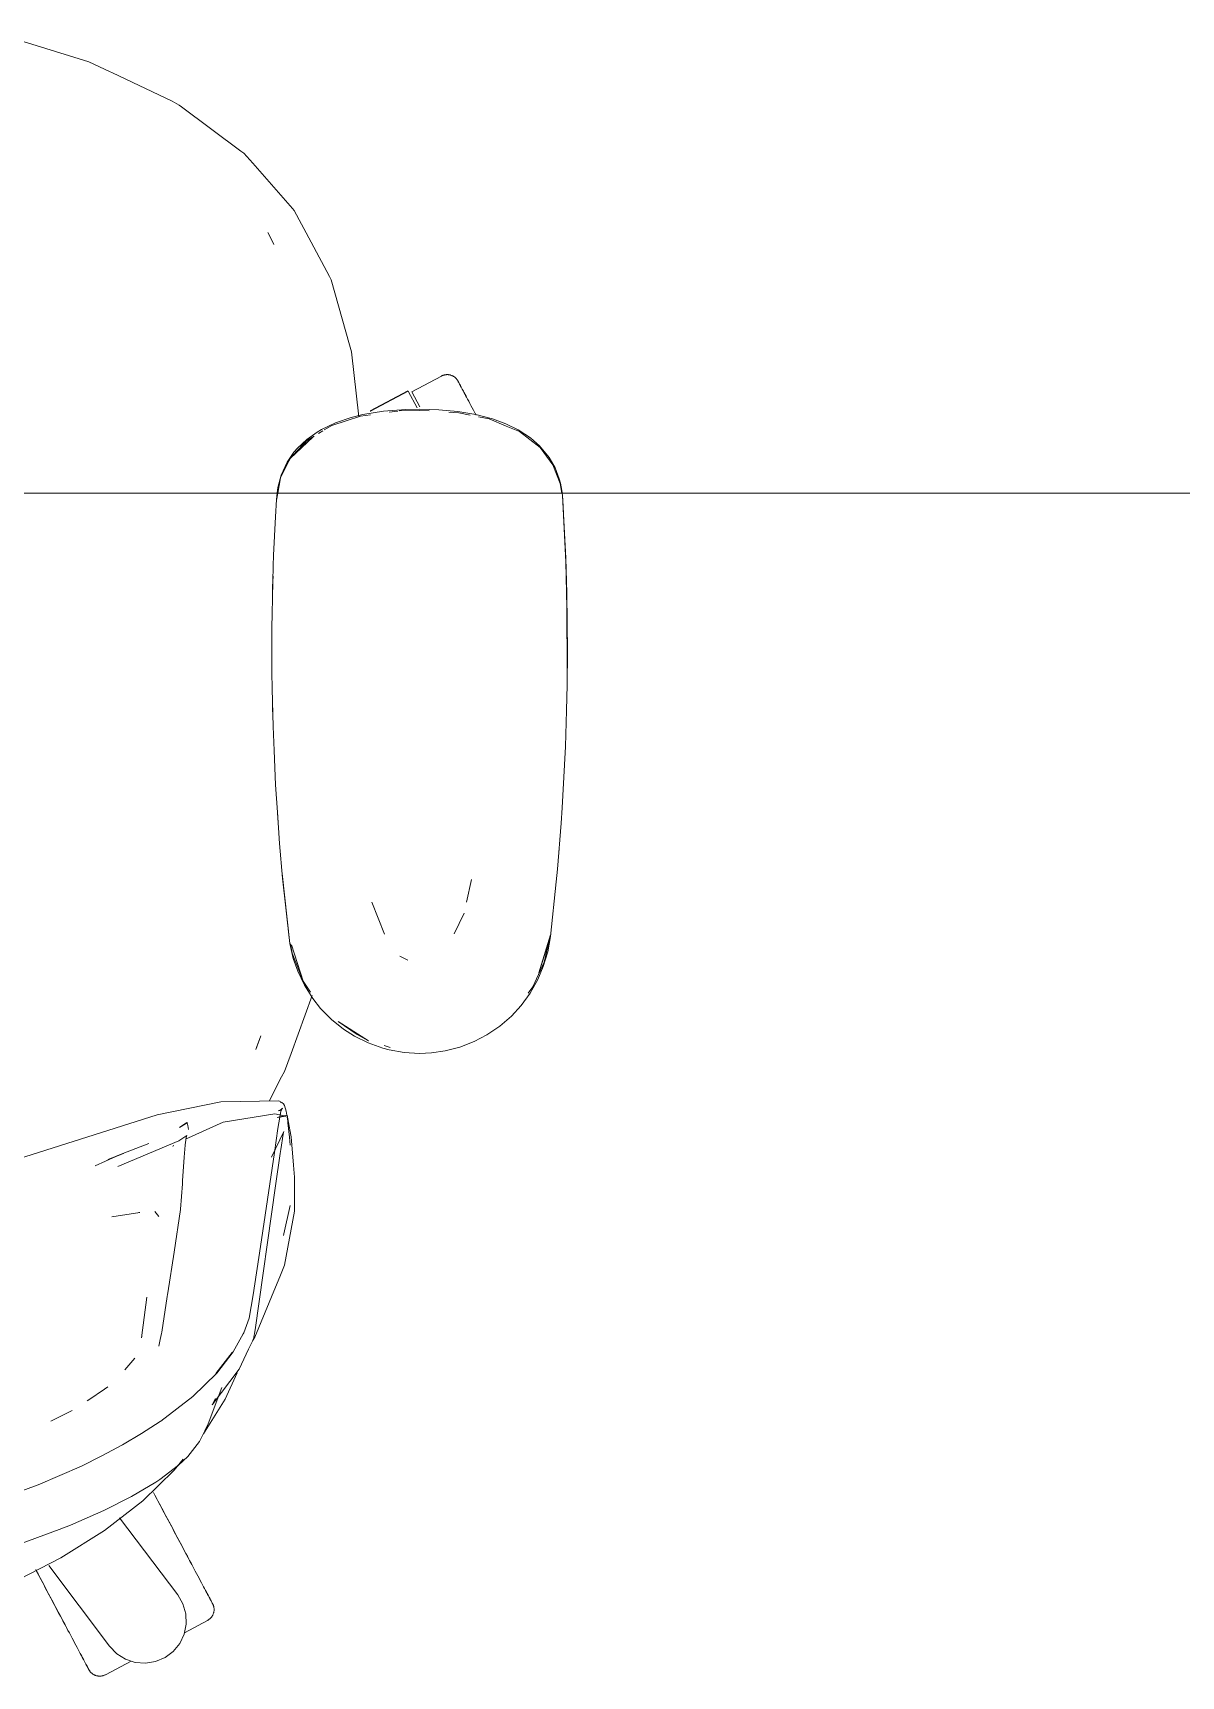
# Model space of a CAD drawing. Header units: millimetres. Extents: x 155927 to 326028, y -36033 to 97293.
# Drawn here: x 229848 to 230224, y 24748 to 25287 of the extents above; entities that cross this region are included whole.
import ezdxf

# ---------------------------------------------------------------- set-up
doc = ezdxf.new("R2010")
doc.units = ezdxf.units.MM
doc.header["$MEASUREMENT"] = 0
doc.layers.add('G-IMPT', color=8, linetype='CONTINUOUS', lineweight=9)
doc.layers.add('I-FURN', color=8, linetype='CONTINUOUS', lineweight=9)

msp = doc.modelspace()

# ---------------------------------------------------------------- linework, layer by layer
at = {"layer": 'G-IMPT'}
for p, q in [((229848.76, 25282.44), (229835.15, 25286.64)), ((229866.03, 25277.12), (229848.76, 25282.44)), ((229866.03, 25277.12), (229872.8, 25273.93)), ((229873.71, 25273.5), (229872.8, 25273.93)), ((229893.36, 25264.23), (229873.71, 25273.5)), ((229893.36, 25264.23), (229894.07, 25263.81)), ((229895.64, 25262.87), (229894.07, 25263.81)), ((229896.41, 25262.41), (229895.64, 25262.87)), ((229896.41, 25262.41), (229915.91, 25247.84)), ((229915.91, 25247.84), (229916.88, 25247.12)), ((229919.75, 25243.86), (229916.88, 25247.12)), ((229919.75, 25243.86), (229932.77, 25229.07)), ((229932.77, 25229.07), (229933.35, 25228.4)), ((229938.94, 25217.97), (229933.35, 25228.4)), ((229924.74, 25221.1), (229926.7, 25217.21)), ((229924.74, 25221.1), (229925.92, 25218.81)), ((229925.92, 25218.81), (229926.7, 25217.21)), ((229944.95, 25206.73), (229938.94, 25217.97)), ((229945.54, 25205.62), (229944.95, 25206.73)), ((229951.55, 25184.27), (229945.54, 25205.62)), ((229951.55, 25184.27), (229952.19, 25182.01)), ((229954.6, 25160.73), (229952.19, 25182.01)), ((229946.93, 25158.69), (229942.3, 25156.48)), ((229955.11, 25160.85), (229945.71, 25157.82)), ((229952.02, 25160.43), (229946.93, 25158.69)), ((229952.02, 25160.43), (229955.95, 25161.4)), ((229958.4, 25161.32), (229955.11, 25160.85)), ((229955.95, 25161.4), (229962.71, 25162.52)), ((229970.02, 25163.1), (229962.71, 25162.52)), ((229967.37, 25162.58), (229964.58, 25162.19)), ((229967.86, 25162.6), (229974.53, 25162.81)), ((229970.02, 25163.1), (229974.53, 25163.19)), ((229974.53, 25163.19), (229980.87, 25163.01)), ((229977.64, 25162.62), (229974.53, 25162.81)), ((229987.02, 25162.44), (229980.87, 25163.01)), ((229987.36, 25162.03), (229984.15, 25162.22)), ((229987.02, 25162.44), (229992.95, 25161.44)), ((229991.11, 25161.26), (229987.36, 25162.03)), ((229998.43, 25160.01), (229992.95, 25161.44)), ((229997.32, 25159.99), (229993.85, 25160.69)), ((229997.32, 25159.99), (230002.94, 25157.66)), ((229998.43, 25160.01), (230002.77, 25158.43)), ((230006.84, 25156.44), (230002.77, 25158.43)), ((229939.5, 25154.06), (229932.11, 25147.15)), ((229937.41, 25152.86), (229932.11, 25147.15)), ((229934.42, 25150.37), (229937.47, 25153.23)), ((229939.97, 25154.39), (229937.41, 25152.86)), ((229937.47, 25153.23), (229940.92, 25155.68)), ((229939.5, 25154.06), (229938.03, 25152.78)), ((229942.3, 25156.48), (229940.92, 25155.68)), ((229942.79, 25156.08), (229941.35, 25155.22)), ((229945.71, 25157.82), (229943.26, 25156.36)), ((230007.33, 25155.82), (230002.94, 25157.66)), ((230006.84, 25156.44), (230010.89, 25153.79)), ((230014.12, 25150.6), (230007.33, 25155.82)), ((230010.89, 25153.79), (230013.92, 25151.12)), ((229931.08, 25145.82), (229933.29, 25149.04)), ((229932.11, 25147.15), (229934.34, 25149.56)), ((229934.42, 25150.37), (229933.29, 25149.04)), ((229937.88, 25152.64), (229934.34, 25149.56)), ((230017, 25147.38), (230013.92, 25151.12)), ((230018.29, 25144.98), (230014.12, 25150.6)), ((230018.96, 25143.95), (230017, 25147.38)), ((229931, 25144.92), (229928.9, 25140.66)), ((229931.08, 25145.82), (229929.1, 25141.5)), ((229931, 25144.92), (229932.11, 25147.15)), ((230020.7, 25138.78), (230018.29, 25144.98)), ((230018.96, 25143.95), (230020.35, 25140.3)), ((229927.79, 25135.61), (229928.03, 25137.54)), ((229928.9, 25140.66), (229927.96, 25135.61)), ((229928.03, 25137.54), (229929.1, 25141.5)), ((230020.72, 25138.96), (230020.35, 25140.3)), ((230020.7, 25138.78), (230021.18, 25135.61)), ((230020.72, 25138.96), (230021.17, 25136.56)), ((230021.42, 25134.92), (230021.17, 25136.56)), ((229927.25, 25127.87), (229927.53, 25133.54)), ((229927.96, 25135.61), (229927.53, 25133.31)), ((229927.53, 25133.54), (229927.79, 25135.61)), ((230022.47, 25114.34), (230021.42, 25134.92)), ((230022.51, 25113.13), (230021.42, 25134.92)), ((230021.42, 25134.92), (230021.53, 25133.31)), ((230021.61, 25131.08), (230021.53, 25133.31)), ((230022.51, 25113.13), (230021.53, 25133.31)), ((229927.25, 25127.87), (229926.63, 25115.31)), ((229926.51, 25111.77), (229926.63, 25115.31)), ((229926.13, 25096.1), (229926.51, 25111.77)), ((230022.97, 25092.95), (230022.47, 25114.34)), ((230022.81, 25102.78), (230022.47, 25114.34)), ((230022.47, 25114.34), (230022.51, 25113.13)), ((230022.97, 25092.95), (230022.51, 25113.13)), ((229926.45, 25108.37), (229926.31, 25105.04)), ((229926.31, 25102.82), (229926.31, 25105.04)), ((230022.93, 25072.76), (230022.81, 25102.78)), ((230022.97, 25092.95), (230022.81, 25102.78)), ((230022.81, 25102.78), (230023.01, 25083.56)), ((229926.13, 25096.1), (229926.08, 25091.59)), ((230022.95, 25094.98), (230022.88, 25096.89)), ((230022.93, 25092.83), (230022.95, 25094.98)), ((229926.08, 25091.59), (229926.09, 25076.87)), ((230022.93, 25072.76), (230022.97, 25092.95)), ((230022.93, 25072.76), (230023.01, 25083.56)), ((229926.16, 25071.4), (229926.09, 25076.87)), ((230022.93, 25072.76), (230022.76, 25064.34)), ((229926.16, 25071.4), (229926.45, 25059.09)), ((229926.29, 25064.62), (229926.29, 25066.7)), ((229926.37, 25062.97), (229926.29, 25064.62)), ((230022.37, 25052.58), (230022.76, 25064.34)), ((229926.75, 25051.22), (229926.45, 25059.09)), ((230022.51, 25057.47), (230022.62, 25059.4)), ((230022.62, 25059.4), (230022.64, 25060.9)), ((229926.75, 25051.22), (229927.29, 25039.91)), ((230022.37, 25052.58), (230022.12, 25046.56)), ((230021.31, 25032.42), (230022.12, 25046.56)), ((229927.85, 25031.04), (229927.29, 25039.91)), ((229927.85, 25031.04), (229928.58, 25020.75)), ((229927.98, 25029), (229927.89, 25030.9)), ((229927.98, 25029), (229928.12, 25027.58)), ((230020.98, 25027.33), (230021.31, 25032.42)), ((230020.98, 25027.33), (230019.73, 25012.28)), ((229929.56, 25009.35), (229928.58, 25020.75)), ((230020.33, 25019.15), (230020.16, 25017.47)), ((229931.91, 24987.92), (229929.46, 25010.87)), ((229929.46, 25010.87), (229931.58, 24990.73)), ((229931.91, 24987.92), (229929.56, 25009.35)), ((229991.51, 25008.94), (229989.94, 25001.5)), ((230019.39, 25008.15), (230017.48, 24990.22)), ((230019.73, 25012.28), (230019.39, 25008.15)), ((229958.81, 25001.44), (229962.96, 24991.01)), ((229985.91, 24991.1), (229989.18, 24997.89)), ((229931.91, 24987.92), (229931.58, 24990.73)), ((229931.91, 24987.92), (229933.07, 24982.95)), ((229932.13, 24987.84), (229932.71, 24984.79)), ((229936.31, 24975.56), (229932.5, 24987.42)), ((229935.41, 24978.27), (229932.5, 24987.42)), ((230017.48, 24990.73), (230013.65, 24978.27)), ((230013.65, 24978.27), (230016.56, 24987.42)), ((230015.44, 24981.76), (230017.35, 24990.17)), ((230017.48, 24990.73), (230016.56, 24987.42)), ((230017.48, 24990.22), (230016.59, 24985.18)), ((229932.71, 24984.79), (229936.31, 24975.56)), ((229934.52, 24978.82), (229933.07, 24982.95)), ((229968.48, 24983.49), (229968.03, 24983.78)), ((229970.7, 24982.47), (229968.48, 24983.49)), ((230015.44, 24981.76), (230011.7, 24973.7)), ((230013.31, 24976.08), (230015.12, 24980.31)), ((230015.12, 24980.31), (230016.59, 24985.18)), ((229936.71, 24974.24), (229934.52, 24978.82)), ((229936.31, 24975.56), (229935.41, 24978.27)), ((229936.31, 24975.56), (229938.74, 24971.99)), ((230013.31, 24976.08), (230010.8, 24971.63)), ((229939.32, 24970.81), (229932.37, 24951.87)), ((229936.71, 24974.24), (229939.44, 24969.92)), ((229942.06, 24966.61), (229939.44, 24969.92)), ((230007.8, 24967.55), (230010.8, 24971.63)), ((230010.11, 24971.59), (230011.7, 24973.7)), ((229945.61, 24963), (229942.06, 24966.61)), ((230000.8, 24960.79), (230004.64, 24964.11)), ((230007.8, 24967.55), (230004.64, 24964.11)), ((229945.61, 24963), (229949.58, 24959.81)), ((229957.74, 24955.95), (229947.79, 24962.28)), ((229954.06, 24958.11), (229947.79, 24962.28)), ((229953.13, 24957.55), (229949.58, 24959.81)), ((229996.63, 24957.96), (230000.8, 24960.79)), ((229920.78, 24953.18), (229922.41, 24957.64)), ((229920.78, 24953.18), (229921.04, 24953.76)), ((229922.41, 24957.64), (229921.04, 24953.76)), ((229957.64, 24955.31), (229953.13, 24957.55)), ((229957.74, 24955.95), (229954.06, 24958.11)), ((229957.64, 24955.31), (229962.41, 24953.6)), ((229964.54, 24953.03), (229962.41, 24953.6)), ((229962.85, 24954.4), (229964.88, 24953.78)), ((229982.89, 24952.68), (229987.76, 24953.94)), ((229992.47, 24955.77), (229987.76, 24953.94)), ((229996.63, 24957.96), (229992.47, 24955.77)), ((229932.37, 24951.87), (229930.18, 24945.9)), ((229969.49, 24952.15), (229964.54, 24953.03)), ((229974.53, 24951.86), (229969.49, 24952.15)), ((229974.53, 24951.86), (229978.38, 24952.03)), ((229982.89, 24952.68), (229978.38, 24952.03)), ((229925.12, 24936.24), (229929.26, 24944.14)), ((229929.26, 24944.14), (229930.18, 24945.9)), ((229838.12, 24915.73), (229888.37, 24931.72)), ((229909.32, 24935.92), (229888.37, 24931.72)), ((229909.32, 24935.92), (229928.3, 24936.3)), ((229910.02, 24929.29), (229927.07, 24932)), ((229930.65, 24931.32), (229927.07, 24932)), ((229929.12, 24933.46), (229928.01, 24927.19)), ((229928.08, 24933.03), (229928.58, 24933.11)), ((229928.3, 24936.3), (229929.34, 24935.7)), ((229929.12, 24933.43), (229928.58, 24933.11)), ((229928.72, 24935.82), (229929.34, 24935.7)), ((229928.72, 24935.82), (229929.27, 24935.72)), ((229928.95, 24932.84), (229929.51, 24933.93)), ((229928.95, 24932.84), (229929.12, 24933.46)), ((229929.12, 24933.43), (229929.51, 24933.93)), ((229929.34, 24935.7), (229929.27, 24935.72)), ((229929.84, 24935.32), (229929.34, 24935.7)), ((229930.16, 24934.78), (229929.84, 24935.32)), ((229930.16, 24934.78), (229930.71, 24932.92)), ((229931.24, 24929.64), (229930.71, 24932.92)), ((229898.19, 24929.15), (229895.73, 24927.56)), ((229895.73, 24927.56), (229898.21, 24929.08)), ((229898.21, 24929.08), (229895.74, 24927.6)), ((229910.02, 24929.29), (229897.67, 24923.68)), ((229898.19, 24929.15), (229898.21, 24929.08)), ((229898.49, 24928.21), (229898.21, 24929.08)), ((229898.66, 24926.86), (229898.49, 24928.21)), ((229928.01, 24927.19), (229926.9, 24919.34)), ((229927.78, 24930.83), (229931.06, 24931.55)), ((229927.78, 24930.83), (229930.65, 24931.32)), ((229931.5, 24929.23), (229931.06, 24931.55)), ((229931.24, 24929.64), (229931.32, 24929.03)), ((229931.32, 24929.03), (229931.84, 24924.34)), ((229932.31, 24924.98), (229931.5, 24929.23)), ((229895.52, 24923.18), (229875.54, 24914.75)), ((229877.18, 24919.04), (229885.65, 24922.3)), ((229893.8, 24921.73), (229893.53, 24921.29)), ((229898.19, 24924.94), (229895.52, 24923.18)), ((229897.3, 24917.87), (229897.6, 24921.75)), ((229897.6, 24921.83), (229897.9, 24924.21)), ((229897.6, 24921.83), (229897.6, 24921.75)), ((229897.9, 24924.22), (229898.19, 24924.94)), ((229897.9, 24924.22), (229897.9, 24924.21)), ((229929.92, 24926.22), (229925.93, 24917.81)), ((229928.94, 24920.33), (229929.78, 24925.35)), ((229929.92, 24926.22), (229929.78, 24925.35)), ((229931.84, 24924.34), (229932.05, 24921.75)), ((229932.35, 24924.51), (229932.31, 24924.98)), ((229932.35, 24924.51), (229933.16, 24915.19)), ((229874.8, 24918.02), (229868.09, 24914.97)), ((229877.39, 24919.05), (229872.27, 24917.02)), ((229872.28, 24917.02), (229877.39, 24919.05)), ((229877.18, 24919.04), (229872.28, 24917.02)), ((229896.74, 24910.01), (229897.3, 24917.87)), ((229926.9, 24919.34), (229922.35, 24888.46)), ((229927.29, 24908.37), (229928.73, 24919.03)), ((229928.94, 24920.33), (229928.73, 24919.03)), ((229933.16, 24915.19), (229933.5, 24911.23)), ((229933.5, 24907.06), (229933.5, 24911.23)), ((229896.05, 24900.78), (229896.67, 24909.03)), ((229896.67, 24909.03), (229896.74, 24910.01)), ((229927.29, 24908.37), (229920.61, 24861.15)), ((229933.47, 24900.09), (229933.5, 24907.06)), ((229882.71, 24899.69), (229873.55, 24898.29)), ((229882.71, 24899.69), (229882.36, 24899.65)), ((229887.66, 24900.04), (229888.94, 24898.4)), ((229894.01, 24886.63), (229896.04, 24900.7)), ((229896.05, 24900.78), (229896.04, 24900.7)), ((229932.06, 24901.96), (229930.02, 24892.65)), ((229933.47, 24900.09), (229930.24, 24882.4)), ((229930.02, 24892.65), (229929.87, 24892.07)), ((229894.01, 24886.63), (229891.89, 24873.28)), ((229922.35, 24888.46), (229919.95, 24872.69)), ((229927.25, 24875.17), (229928.64, 24878.54)), ((229930.24, 24882.4), (229928.64, 24878.54)), ((229891.72, 24872.16), (229891.81, 24872.77)), ((229891.89, 24873.28), (229891.81, 24872.77)), ((229918.65, 24865.02), (229919.95, 24872.69)), ((229920.45, 24858.72), (229927.25, 24875.17)), ((229885.04, 24871.86), (229883.26, 24858.5)), ((229891.72, 24872.16), (229889.91, 24860.43)), ((229918.65, 24865.02), (229916.9, 24860.23)), ((229883.26, 24858.5), (229883.4, 24858.97)), ((229888.96, 24855.82), (229889.42, 24857.98)), ((229889.42, 24857.98), (229889.84, 24859.97)), ((229889.91, 24860.43), (229889.84, 24859.97)), ((229913.4, 24853.98), (229916.68, 24859.81)), ((229916.68, 24859.81), (229916.9, 24860.23)), ((229918.4, 24854.8), (229919.97, 24858.16)), ((229919.68, 24857.55), (229920.45, 24858.72)), ((229920.61, 24861.15), (229919.97, 24858.16)), ((229877.76, 24848), (229881.09, 24851.91)), ((229907.67, 24846.8), (229913.07, 24853.75)), ((229913.4, 24853.98), (229907.98, 24847.01)), ((229913.07, 24853.75), (229910.48, 24850.37)), ((229918.4, 24854.8), (229915.36, 24848.28)), ((229900.08, 24839.28), (229907.98, 24847.01)), ((229906.42, 24836.57), (229915.36, 24848.28)), ((229907.67, 24846.8), (229910.48, 24850.37)), ((229914.69, 24847.09), (229910.71, 24838.46)), ((229871.12, 24841.73), (229865.99, 24838.23)), ((229871.12, 24841.73), (229872.23, 24842.48)), ((229909.65, 24842.23), (229905.14, 24830.32)), ((229860.52, 24834.7), (229853.55, 24831.16)), ((229865.99, 24838.23), (229865.41, 24837.84)), ((229900.08, 24839.28), (229889.64, 24831.25)), ((229910.71, 24838.46), (229903.59, 24827.01)), ((229906.42, 24836.57), (229907.58, 24838.6)), ((229883.29, 24827.2), (229889.38, 24831.09)), ((229889.38, 24831.09), (229889.64, 24831.25)), ((229904.07, 24828.09), (229905.14, 24830.32)), ((229883.29, 24827.2), (229877.06, 24823.44)), ((229902.28, 24824.52), (229898.42, 24819.66)), ((229902.28, 24824.52), (229902.9, 24825.66)), ((229902.9, 24825.66), (229904.07, 24828.09)), ((229870.27, 24819.87), (229863.54, 24816.48)), ((229870.27, 24819.87), (229877.06, 24823.44)), ((229893.98, 24815.09), (229896.98, 24818.76)), ((229898.42, 24819.66), (229895.4, 24816.76)), ((229849.32, 24810.3), (229863.54, 24816.48)), ((229893.98, 24815.09), (229883.68, 24805.13)), ((229895.4, 24816.76), (229889.27, 24812.05)), ((229834.44, 24804.84), (229849.32, 24810.3)), ((229879.98, 24806.45), (229887.98, 24811.18)), ((229889.27, 24812.05), (229887.98, 24811.18)), ((229871.08, 24795.33), (229883.68, 24805.13)), ((229879.38, 24806.14), (229871.37, 24802.14)), ((229879.38, 24806.14), (229879.98, 24806.45)), ((229859.97, 24797.15), (229856.29, 24795.67)), ((229870.92, 24801.92), (229859.97, 24797.15)), ((229870.92, 24801.92), (229871.37, 24802.14)), ((229841.21, 24790.07), (229856.29, 24795.67)), ((229856.79, 24786.35), (229871.08, 24795.33)), ((229843.01, 24779.26), (229856.79, 24786.35))]:
    msp.add_line(p, q, dxfattribs=at)
at = {"layer": 'I-FURN'}
for p, q in [((229982.12, 25174.26), (229982.27, 25174.31)), ((229982.27, 25174.31), (229982.42, 25174.36)), ((229982.42, 25174.36), (229982.58, 25174.4)), ((229982.58, 25174.4), (229982.74, 25174.44)), ((229982.74, 25174.44), (229982.9, 25174.47)), ((229982.9, 25174.47), (229983.05, 25174.49)), ((229983.05, 25174.49), (229983.21, 25174.51)), ((229983.21, 25174.51), (229983.38, 25174.52)), ((229983.38, 25174.52), (229983.54, 25174.53)), ((229983.54, 25174.53), (229983.7, 25174.52)), ((229983.7, 25174.52), (229983.86, 25174.52)), ((229983.86, 25174.52), (229984.02, 25174.5)), ((229984.02, 25174.5), (229984.18, 25174.48)), ((229984.18, 25174.48), (229984.34, 25174.45)), ((229984.34, 25174.45), (229984.5, 25174.42)), ((229984.5, 25174.42), (229984.65, 25174.38)), ((229984.65, 25174.38), (229984.81, 25174.33)), ((229984.81, 25174.33), (229984.96, 25174.28)), ((229984.96, 25174.28), (229985.11, 25174.22)), ((229970.67, 25169.26), (229958.31, 25162.69)), ((229958.4, 25162.52), (229970.76, 25169.09)), ((229970.76, 25169.09), (229973.69, 25163.58)), ((229981.68, 25174.05), (229971.99, 25168.9)), ((229971.99, 25168.9), (229974.65, 25163.91)), ((229981.68, 25174.05), (229981.82, 25174.13)), ((229981.82, 25174.13), (229981.97, 25174.19)), ((229981.97, 25174.19), (229982.12, 25174.26)), ((229985.11, 25174.22), (229985.26, 25174.16)), ((229985.26, 25174.16), (229985.4, 25174.09)), ((229985.4, 25174.09), (229985.54, 25174.01)), ((229985.54, 25174.01), (229985.68, 25173.93)), ((229985.68, 25173.93), (229985.82, 25173.84)), ((229985.82, 25173.84), (229985.95, 25173.75)), ((229985.95, 25173.75), (229986.08, 25173.65)), ((229986.08, 25173.65), (229986.2, 25173.55)), ((229986.2, 25173.55), (229986.32, 25173.44)), ((229986.32, 25173.44), (229986.44, 25173.33)), ((229986.44, 25173.33), (229986.55, 25173.21)), ((229986.55, 25173.21), (229986.66, 25173.09)), ((229986.66, 25173.09), (229986.76, 25172.97)), ((229986.76, 25172.97), (229986.85, 25172.84)), ((229986.85, 25172.84), (229986.94, 25172.7)), ((229986.94, 25172.7), (229987.03, 25172.57)), ((229987.03, 25172.57), (229987.11, 25172.43)), ((229987.11, 25172.43), (229987.13, 25172.39)), ((229987.13, 25172.39), (229987.14, 25172.37)), ((229987.13, 25172.38), (229987.13, 25172.39)), ((229987.16, 25172.34), (229987.13, 25172.38)), ((229987.14, 25172.37), (229987.17, 25172.31)), ((229987.2, 25172.26), (229987.16, 25172.34)), ((229987.17, 25172.31), (229987.23, 25172.21)), ((229987.26, 25172.14), (229987.2, 25172.26)), ((229987.23, 25172.21), (229987.3, 25172.07)), ((229987.35, 25171.97), (229987.26, 25172.14)), ((229987.3, 25172.07), (229987.4, 25171.89)), ((229987.46, 25171.77), (229987.35, 25171.97)), ((229987.4, 25171.89), (229987.51, 25171.67)), ((229987.59, 25171.53), (229987.46, 25171.77)), ((229987.51, 25171.67), (229987.65, 25171.41)), ((229987.73, 25171.25), (229987.59, 25171.53)), ((229987.65, 25171.41), (229987.81, 25171.11)), ((229987.9, 25170.94), (229987.73, 25171.25)), ((229987.81, 25171.11), (229987.99, 25170.78)), ((229988.09, 25170.58), (229987.9, 25170.94)), ((229987.99, 25170.78), (229988.19, 25170.4)), ((229988.3, 25170.19), (229988.09, 25170.58)), ((229988.19, 25170.4), (229988.4, 25169.99)), ((229988.53, 25169.76), (229988.3, 25170.19)), ((229988.4, 25169.99), (229988.64, 25169.55)), ((229988.78, 25169.29), (229988.53, 25169.76)), ((229988.64, 25169.55), (229988.9, 25169.07)), ((229989.04, 25168.79), (229988.78, 25169.29)), ((229988.9, 25169.07), (229989.17, 25168.55)), ((229989.33, 25168.26), (229989.04, 25168.79)), ((229989.17, 25168.55), (229989.46, 25168)), ((229989.63, 25167.69), (229989.33, 25168.26)), ((229989.46, 25168), (229989.78, 25167.41)), ((229989.95, 25167.08), (229989.63, 25167.69)), ((229990.29, 25166.45), (229989.95, 25167.08)), ((229990.64, 25165.79), (229990.29, 25166.45)), ((229991.01, 25165.09), (229990.64, 25165.79)), ((229991.39, 25164.37), (229991.01, 25165.09)), ((229991.79, 25163.62), (229991.39, 25164.37)), ((229992.2, 25162.85), (229991.79, 25163.62)), ((229958.45, 25162.42), (229958.4, 25162.52)), ((229992.63, 25162.04), (229992.2, 25162.85)), ((229993.07, 25161.22), (229992.63, 25162.04)), ((229138.99, 25135.61), (230738.83, 25135.61)), ((230738.83, 25135.61), (229138.99, 25135.61)), ((229887.68, 24806.91), (229887.2, 24807.81)), ((229887.42, 24807.4), (229887.91, 24806.48)), ((229888.17, 24805.98), (229887.68, 24806.91)), ((229887.91, 24806.48), (229888.4, 24805.55)), ((229888.67, 24805.05), (229888.17, 24805.98)), ((229888.4, 24805.55), (229888.9, 24804.61)), ((229889.18, 24804.09), (229888.67, 24805.05)), ((229888.9, 24804.61), (229889.41, 24803.65)), ((229889.69, 24803.13), (229889.18, 24804.09)), ((229889.41, 24803.65), (229889.93, 24802.68)), ((229890.21, 24802.16), (229889.69, 24803.13)), ((229889.93, 24802.68), (229890.45, 24801.7)), ((229876.09, 24799.52), (229895.16, 24774.2)), ((229890.73, 24801.17), (229890.21, 24802.16)), ((229890.45, 24801.7), (229890.97, 24800.72)), ((229891.26, 24800.18), (229890.73, 24801.17)), ((229890.97, 24800.72), (229891.5, 24799.72)), ((229891.79, 24799.18), (229891.26, 24800.18)), ((229891.5, 24799.72), (229892.03, 24798.72)), ((229892.32, 24798.18), (229891.79, 24799.18)), ((229892.03, 24798.72), (229892.57, 24797.72)), ((229892.85, 24797.18), (229892.32, 24798.18)), ((229892.57, 24797.72), (229893.1, 24796.72)), ((229893.39, 24796.17), (229892.85, 24797.18)), ((229893.1, 24796.72), (229893.63, 24795.71)), ((229893.92, 24795.17), (229893.39, 24796.17)), ((229893.63, 24795.71), (229894.17, 24794.71)), ((229894.46, 24794.17), (229893.92, 24795.17)), ((229894.17, 24794.71), (229894.7, 24793.7)), ((229894.99, 24793.17), (229894.46, 24794.17)), ((229894.7, 24793.7), (229895.23, 24792.71)), ((229895.52, 24792.17), (229894.99, 24793.17)), ((229895.23, 24792.71), (229895.76, 24791.72)), ((229896.04, 24791.18), (229895.52, 24792.17)), ((229895.76, 24791.72), (229896.28, 24790.73)), ((229896.56, 24790.21), (229896.04, 24791.18)), ((229896.28, 24790.73), (229896.8, 24789.76)), ((229897.08, 24789.24), (229896.56, 24790.21)), ((229896.8, 24789.76), (229897.31, 24788.8)), ((229897.58, 24788.28), (229897.08, 24789.24)), ((229897.31, 24788.8), (229897.82, 24787.84)), ((229898.09, 24787.34), (229897.58, 24788.28)), ((229897.82, 24787.84), (229898.32, 24786.91)), ((229898.58, 24786.41), (229898.09, 24787.34)), ((229898.32, 24786.91), (229898.81, 24785.98)), ((229899.07, 24785.49), (229898.58, 24786.41)), ((229849.07, 24781.53), (229848.56, 24782.5)), ((229848.8, 24782.06), (229849.31, 24781.09)), ((229849.59, 24780.56), (229849.07, 24781.53)), ((229849.31, 24781.09), (229849.83, 24780.11)), ((229872.81, 24757.36), (229852.82, 24783.89)), ((229898.81, 24785.98), (229899.29, 24785.08)), ((229899.54, 24784.6), (229899.07, 24785.49)), ((229899.29, 24785.08), (229899.76, 24784.19)), ((229900.01, 24783.72), (229899.54, 24784.6)), ((229899.76, 24784.19), (229900.22, 24783.32)), ((229900.47, 24782.86), (229900.01, 24783.72)), ((229900.22, 24783.32), (229900.67, 24782.48)), ((229900.91, 24782.03), (229900.47, 24782.86)), ((229901.34, 24781.22), (229900.91, 24782.03)), ((229901.76, 24780.43), (229901.34, 24781.22)), ((229850.11, 24779.58), (229849.59, 24780.56)), ((229849.83, 24780.11), (229850.36, 24779.12)), ((229850.64, 24778.59), (229850.11, 24779.58)), ((229850.36, 24779.12), (229850.88, 24778.13)), ((229851.17, 24777.59), (229850.64, 24778.59)), ((229850.88, 24778.13), (229851.42, 24777.13)), ((229851.7, 24776.59), (229851.17, 24777.59)), ((229851.42, 24777.13), (229851.95, 24776.13)), ((229852.24, 24775.58), (229851.7, 24776.59)), ((229851.95, 24776.13), (229852.48, 24775.12)), ((229852.77, 24774.58), (229852.24, 24775.58)), ((229902.16, 24779.67), (229901.76, 24780.43)), ((229902.56, 24778.93), (229902.16, 24779.67)), ((229902.93, 24778.22), (229902.56, 24778.93)), ((229903.29, 24777.55), (229902.93, 24778.22)), ((229903.64, 24776.9), (229903.29, 24777.55)), ((229903.96, 24776.28), (229903.64, 24776.9)), ((229904.27, 24775.7), (229903.96, 24776.28)), ((229904.11, 24776.01), (229904.41, 24775.44)), ((229904.57, 24775.15), (229904.27, 24775.7)), ((229904.41, 24775.44), (229904.7, 24774.9)), ((229852.48, 24775.12), (229853.02, 24774.11)), ((229853.31, 24773.57), (229852.77, 24774.58)), ((229853.02, 24774.11), (229853.55, 24773.11)), ((229853.84, 24772.57), (229853.31, 24773.57)), ((229853.55, 24773.11), (229854.08, 24772.11)), ((229854.37, 24771.57), (229853.84, 24772.57)), ((229854.08, 24772.11), (229854.61, 24771.11)), ((229854.9, 24770.58), (229854.37, 24771.57)), ((229854.61, 24771.11), (229855.14, 24770.12)), ((229855.42, 24769.59), (229854.9, 24770.58)), ((229855.14, 24770.12), (229855.66, 24769.14)), ((229895.16, 24774.2), (229896.85, 24771.28)), ((229896.85, 24771.28), (229897.8, 24768.04)), ((229904.84, 24774.63), (229904.57, 24775.15)), ((229904.7, 24774.9), (229904.96, 24774.4)), ((229905.1, 24774.15), (229904.84, 24774.63)), ((229904.96, 24774.4), (229905.21, 24773.94)), ((229905.34, 24773.7), (229905.1, 24774.15)), ((229905.21, 24773.94), (229905.44, 24773.51)), ((229905.55, 24773.29), (229905.34, 24773.7)), ((229905.44, 24773.51), (229905.65, 24773.12)), ((229905.75, 24772.92), (229905.55, 24773.29)), ((229905.65, 24773.12), (229905.84, 24772.76)), ((229905.93, 24772.58), (229905.75, 24772.92)), ((229905.84, 24772.76), (229906.01, 24772.44)), ((229906.09, 24772.29), (229905.93, 24772.58)), ((229906.01, 24772.44), (229906.15, 24772.16)), ((229906.23, 24772.03), (229906.09, 24772.29)), ((229906.15, 24772.16), (229906.28, 24771.92)), ((229906.34, 24771.81), (229906.23, 24772.03)), ((229906.28, 24771.92), (229906.39, 24771.72)), ((229906.44, 24771.63), (229906.34, 24771.81)), ((229906.39, 24771.72), (229906.48, 24771.56)), ((229906.51, 24771.49), (229906.44, 24771.63)), ((229906.48, 24771.56), (229906.54, 24771.44)), ((229906.57, 24771.39), (229906.51, 24771.49)), ((229906.54, 24771.44), (229906.58, 24771.35)), ((229906.6, 24771.33), (229906.57, 24771.39)), ((229906.58, 24771.35), (229906.61, 24771.31)), ((229906.61, 24771.31), (229906.6, 24771.33)), ((229906.61, 24771.31), (229906.68, 24771.16)), ((229906.61, 24771.31), (229906.61, 24771.31)), ((229906.68, 24771.16), (229906.75, 24771.02)), ((229906.75, 24771.02), (229906.81, 24770.87)), ((229906.81, 24770.87), (229906.87, 24770.72)), ((229906.87, 24770.72), (229906.91, 24770.56)), ((229906.91, 24770.56), (229906.96, 24770.41)), ((229906.96, 24770.41), (229906.99, 24770.25)), ((229906.99, 24770.25), (229907.02, 24770.09)), ((229907.02, 24770.09), (229907.05, 24769.93)), ((229855.95, 24768.61), (229855.42, 24769.59)), ((229855.66, 24769.14), (229856.18, 24768.16)), ((229856.46, 24767.64), (229855.95, 24768.61)), ((229856.18, 24768.16), (229856.7, 24767.2)), ((229856.97, 24766.68), (229856.46, 24767.64)), ((229856.7, 24767.2), (229857.2, 24766.25)), ((229857.47, 24765.74), (229856.97, 24766.68)), ((229857.2, 24766.25), (229857.7, 24765.31)), ((229857.97, 24764.81), (229857.47, 24765.74)), ((229857.7, 24765.31), (229858.19, 24764.39)), ((229858.45, 24763.9), (229857.97, 24764.81)), ((229897.94, 24764.67), (229897.27, 24761.37)), ((229897.36, 24761.82), (229904.94, 24765.86)), ((229897.8, 24768.04), (229897.94, 24764.67)), ((229904.98, 24765.88), (229904.94, 24765.86)), ((229905.12, 24765.96), (229904.98, 24765.88)), ((229905.26, 24766.04), (229905.12, 24765.96)), ((229905.39, 24766.13), (229905.26, 24766.04)), ((229905.52, 24766.23), (229905.39, 24766.13)), ((229905.65, 24766.33), (229905.52, 24766.23)), ((229905.77, 24766.44), (229905.65, 24766.33)), ((229905.88, 24766.55), (229905.77, 24766.44)), ((229906, 24766.66), (229905.88, 24766.55)), ((229906.1, 24766.78), (229906, 24766.66)), ((229906.21, 24766.91), (229906.1, 24766.78)), ((229906.3, 24767.04), (229906.21, 24766.91)), ((229906.4, 24767.17), (229906.3, 24767.04)), ((229906.48, 24767.3), (229906.4, 24767.17)), ((229906.57, 24767.44), (229906.48, 24767.3)), ((229906.64, 24767.59), (229906.57, 24767.44)), ((229906.71, 24767.73), (229906.64, 24767.59)), ((229906.78, 24767.88), (229906.71, 24767.73)), ((229906.84, 24768.03), (229906.78, 24767.88)), ((229906.89, 24768.18), (229906.84, 24768.03)), ((229906.93, 24768.34), (229906.89, 24768.18)), ((229906.97, 24768.49), (229906.93, 24768.34)), ((229907.01, 24768.65), (229906.97, 24768.49)), ((229907.04, 24768.81), (229907.01, 24768.65)), ((229907.06, 24768.97), (229907.04, 24768.81)), ((229907.05, 24769.93), (229907.07, 24769.77)), ((229907.07, 24769.13), (229907.06, 24768.97)), ((229907.07, 24769.77), (229907.08, 24769.61)), ((229907.08, 24769.29), (229907.07, 24769.13)), ((229907.08, 24769.61), (229907.08, 24769.45)), ((229907.08, 24769.45), (229907.08, 24769.29)), ((229858.19, 24764.39), (229858.67, 24763.48)), ((229858.67, 24763.48), (229859.14, 24762.59)), ((229859.14, 24762.59), (229859.61, 24761.73)), ((229859.61, 24761.73), (229860.06, 24760.88)), ((229860.06, 24760.88), (229860.49, 24760.06)), ((229860.49, 24760.06), (229860.92, 24759.25)), ((229860.92, 24759.25), (229861.33, 24758.48)), ((229897.27, 24761.37), (229895.83, 24758.32)), ((229861.33, 24758.48), (229861.73, 24757.73)), ((229861.73, 24757.73), (229862.12, 24757.01)), ((229862.12, 24757.01), (229862.48, 24756.31)), ((229862.48, 24756.31), (229862.84, 24755.65)), ((229862.84, 24755.65), (229863.17, 24755.02)), ((229863.17, 24755.02), (229863.49, 24754.41)), ((229863.66, 24754.1), (229863.35, 24754.69)), ((229863.49, 24754.41), (229863.8, 24753.84)), ((229863.95, 24753.55), (229863.66, 24754.1)), ((229863.8, 24753.84), (229864.08, 24753.31)), ((229875.15, 24754.93), (229872.81, 24757.36)), ((229878.01, 24753.13), (229875.15, 24754.93)), ((229893.7, 24755.7), (229891, 24753.67)), ((229895.83, 24758.32), (229893.7, 24755.7)), ((229864.23, 24753.03), (229863.95, 24753.55)), ((229864.08, 24753.31), (229864.35, 24752.81)), ((229864.48, 24752.55), (229864.23, 24753.03)), ((229864.35, 24752.81), (229864.6, 24752.34)), ((229864.72, 24752.11), (229864.48, 24752.55)), ((229864.6, 24752.34), (229864.82, 24751.91)), ((229864.94, 24751.7), (229864.72, 24752.11)), ((229864.82, 24751.91), (229865.03, 24751.52)), ((229865.14, 24751.32), (229864.94, 24751.7)), ((229865.03, 24751.52), (229865.22, 24751.16)), ((229865.32, 24750.99), (229865.14, 24751.32)), ((229865.22, 24751.16), (229865.39, 24750.85)), ((229865.47, 24750.69), (229865.32, 24750.99)), ((229865.39, 24750.85), (229865.54, 24750.57)), ((229865.61, 24750.43), (229865.47, 24750.69)), ((229865.54, 24750.57), (229865.67, 24750.33)), ((229865.73, 24750.21), (229865.61, 24750.43)), ((229865.67, 24750.33), (229865.77, 24750.12)), ((229865.82, 24750.03), (229865.73, 24750.21)), ((229865.77, 24750.12), (229865.86, 24749.96)), ((229865.9, 24749.89), (229865.82, 24750.03)), ((229865.86, 24749.96), (229865.92, 24749.84)), ((229865.95, 24749.79), (229865.9, 24749.89)), ((229865.92, 24749.84), (229865.97, 24749.76)), ((229865.98, 24749.73), (229865.95, 24749.79)), ((229865.97, 24749.76), (229865.99, 24749.72)), ((229865.99, 24749.71), (229865.98, 24749.73)), ((229865.99, 24749.72), (229865.99, 24749.71)), ((229866.01, 24749.67), (229865.99, 24749.71)), ((229866.09, 24749.53), (229866.01, 24749.67)), ((229866.18, 24749.4), (229866.09, 24749.53)), ((229866.27, 24749.26), (229866.18, 24749.4)), ((229866.37, 24749.13), (229866.27, 24749.26)), ((229866.47, 24749.01), (229866.37, 24749.13)), ((229866.57, 24748.89), (229866.47, 24749.01)), ((229866.69, 24748.77), (229866.57, 24748.89)), ((229866.8, 24748.66), (229866.69, 24748.77)), ((229866.92, 24748.55), (229866.8, 24748.66)), ((229867.05, 24748.45), (229866.92, 24748.55)), ((229867.17, 24748.35), (229867.05, 24748.45)), ((229871.44, 24748.05), (229879.85, 24752.52)), ((229881.21, 24752.07), (229878.01, 24753.13)), ((229884.57, 24751.8), (229881.21, 24752.07)), ((229887.9, 24752.34), (229884.57, 24751.8)), ((229891, 24753.67), (229887.9, 24752.34)), ((229867.31, 24748.26), (229867.17, 24748.35)), ((229867.44, 24748.17), (229867.31, 24748.26)), ((229867.58, 24748.09), (229867.44, 24748.17)), ((229867.72, 24748.01), (229867.58, 24748.09)), ((229867.87, 24747.94), (229867.72, 24748.01)), ((229868.02, 24747.88), (229867.87, 24747.94)), ((229868.17, 24747.82), (229868.02, 24747.88)), ((229868.32, 24747.77), (229868.17, 24747.82)), ((229868.47, 24747.72), (229868.32, 24747.77)), ((229868.63, 24747.68), (229868.47, 24747.72)), ((229868.79, 24747.65), (229868.63, 24747.68)), ((229868.94, 24747.62), (229868.79, 24747.65)), ((229869.1, 24747.6), (229868.94, 24747.62)), ((229869.27, 24747.58), (229869.1, 24747.6)), ((229869.43, 24747.58), (229869.27, 24747.58)), ((229869.59, 24747.57), (229869.43, 24747.58)), ((229869.75, 24747.58), (229869.59, 24747.57)), ((229869.91, 24747.59), (229869.75, 24747.58)), ((229870.07, 24747.61), (229869.91, 24747.59)), ((229870.23, 24747.63), (229870.07, 24747.61)), ((229870.39, 24747.66), (229870.23, 24747.63)), ((229870.54, 24747.7), (229870.39, 24747.66)), ((229870.7, 24747.74), (229870.54, 24747.7)), ((229870.85, 24747.79), (229870.7, 24747.74)), ((229871, 24747.84), (229870.85, 24747.79)), ((229871.15, 24747.91), (229871, 24747.84)), ((229871.3, 24747.97), (229871.15, 24747.91)), ((229871.44, 24748.05), (229871.3, 24747.97))]:
    msp.add_line(p, q, dxfattribs=at)

doc.saveas('drawing.dxf')
